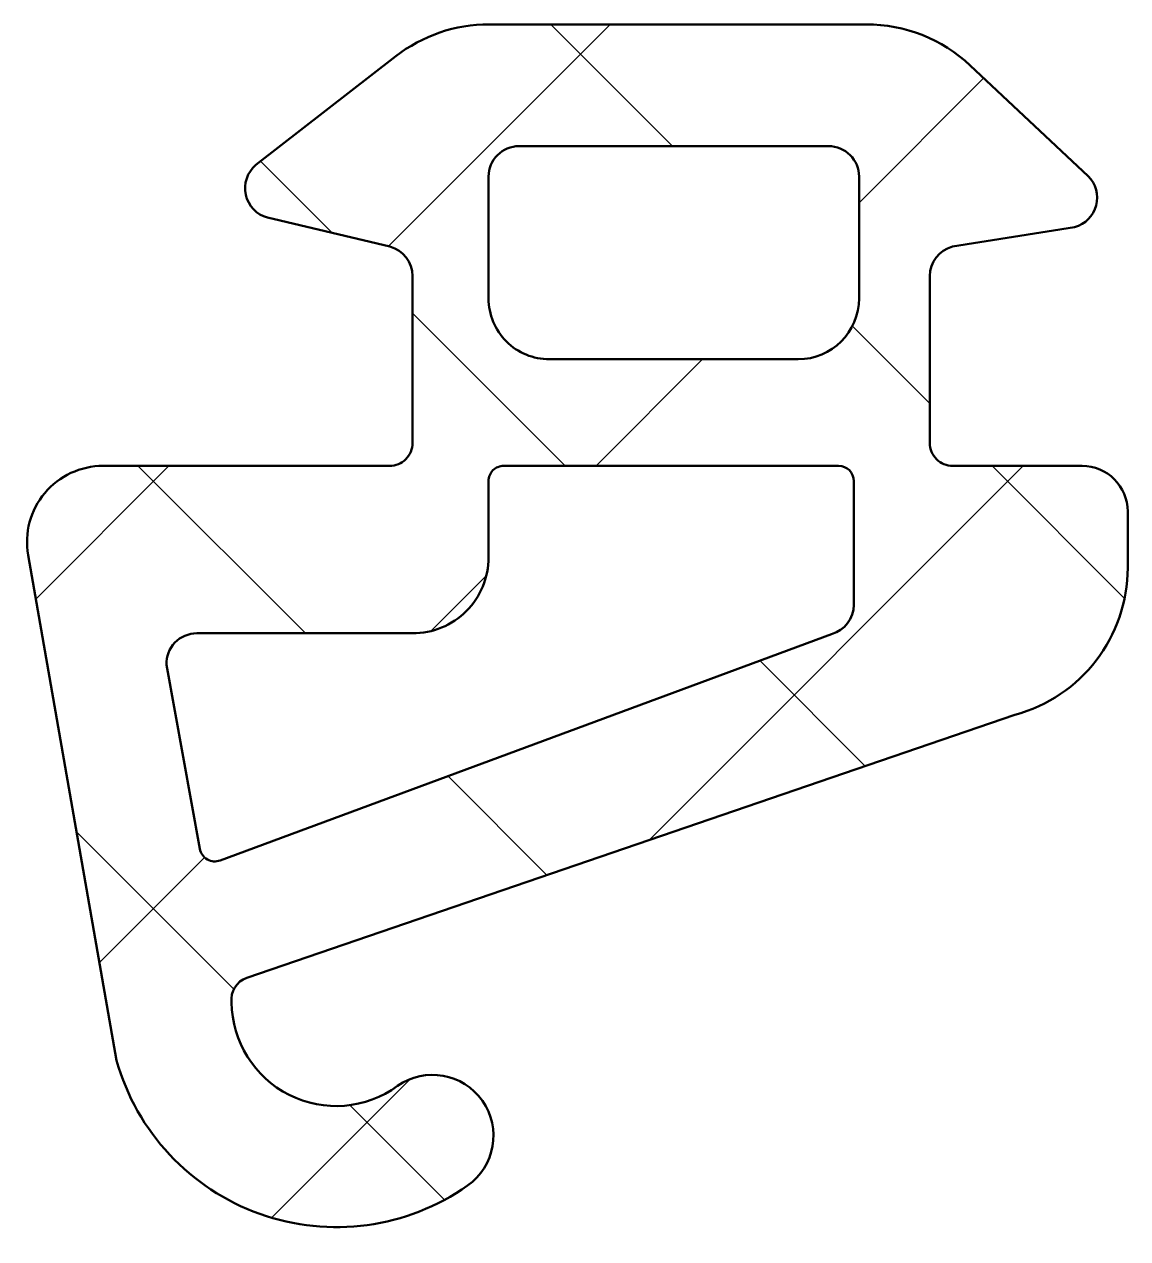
# Model space of a CAD drawing. Extents: x -2.25 to 5, y -6.38 to 1.6.
import ezdxf

# ---------------------------------------------------------------- set-up
doc = ezdxf.new("R2010")
doc.units = 0
for name, color, linetype, lineweight in [('0S-Alu contour', 7, 'Continuous', 50), ('0S-EPDM contour', 22, 'Continuous', 50), ('0S-EPDM hatch', 25, 'Continuous', 25)]:
    doc.layers.add(name, color=color, linetype=linetype, lineweight=lineweight)

# ---------------------------------------------------------------- blocks, each defined once
blk = doc.blocks.new('224310__09B3EAFB_C0F7_4536_B40F_26F96FDDE2EF_')
at = {"layer": '0S-EPDM hatch'}
h = blk.add_hatch(dxfattribs=at)
h.set_pattern_fill('ANSI37', color=256, scale=0.625, angle=90, style=0)
h.set_pattern_definition([(135, (0, 0), (-1.403165018917055, -1.403165018917055), []), (225, (0, 0), (1.403165018917055, -1.403165018917055), [])])
edge = h.paths.add_edge_path()
edge.add_arc((-0.5999889828570114, 0.5234388689226602), 0.2000083409106978, 130.0022937995109, 254.9985025010248)
edge.add_line((-0.65176, 0.330247), (0.151765, 0.139713))
edge.add_ellipse((0.099988590771343, -0.0534806007252669), major_axis=(-0.2000114094590786, 0), ratio=1, start_angle=180.0027502483661, end_angle=254.9971389246185, ccw=False)
edge.add_line((0.2999999999999999, -0.053471), (0.2999999999999996, -1.150021))
edge.add_ellipse((0.1500122599426024, -1.150031259942602), major_axis=(-0.1499877404083139, 0), ratio=1, start_angle=89.99608067027327, end_angle=180.0039193296411, ccw=False)
edge.add_line((0.1500019999999999, -1.300018999999999), (-1.732868637479687, -1.3000108578523))
edge.add_arc((-1.732870799643018, -1.800010857847626), 0.5000000000000006, 89.99975223433302, 189.9335627909226)
edge.add_line((-2.225375021797772, -1.886263922487333), (-1.643986000000001, -5.205989999999999))
edge.add_arc((-0.2000006682997972, -4.7999162235564), 1.49999651668946, 195.7069060017142, 305.0875724443902)
edge.add_arc((0.4323064999999973, -5.7000185), 0.3999981243687276, 305.0880041231065, 485.0880041231065)
edge.add_ellipse((-0.2022153087322443, -4.818719327908558), major_axis=(-0.6860031993157535, 0), ratio=1, start_angle=0.48431755787731845, end_angle=126.1412263957852, ccw=False)
edge.add_ellipse((-0.7390912737749249, -4.804898759563388), major_axis=(-0.1503879568418289, 0), ratio=1, start_angle=-70.9838024004419, end_angle=7.496031648984797, ccw=False)
edge.add_line((-0.7880930000000028, -4.662717999999999), (4.258132999999999, -2.935036000000002))
edge.add_arc((4.000010707673478, -1.968943112493755), 0.9999812923680407, 284.9589611194792, 360.0005221173139)
edge.add_line((4.999991999999999, -1.968934000000003), (5.000003999999999, -1.600029000000001))
edge.add_arc((4.699984272574689, -1.600049727675011), 0.3000197281413238, 0.0039584339282007, 89.9968055071618)
edge.add_line((4.700000999999999, -1.300030000000001), (3.849986, -1.300030000000001))
edge.add_ellipse((3.849973068507969, -1.15004593149203), major_axis=(-0.1499840690654413, 0), ratio=1, start_angle=-0.0049399907596239245, end_angle=90.00493999077162, ccw=False)
edge.add_line((3.699988999999999, -1.150033000000001), (3.700000000000001, -0.0534710000000009))
edge.add_ellipse((3.90001441717465, -0.0534799806564237), major_axis=(-0.2000144173762658, 0), ratio=1, start_angle=285.00233594260175, end_angle=359.99742741679154, ccw=False)
edge.add_line((3.848239, 0.1397169999999985), (4.651611000000001, 0.2688109999999985))
edge.add_arc((4.599886625138307, 0.4619868369240857), 0.1999807863924798, 284.989778561891, 405.0074529476492)
edge.add_line((4.741276, 0.6034129999999972), (3.965405743866187, 1.329931648242689))
edge.add_arc((3.281895209899782, 0.5999909999999988), 0.9999999999999998, 46.88141861813758, 89.99999999999994)
edge.add_line((3.281895209899783, 1.599990999999998), (0.8032618109239212, 1.599991))
edge.add_arc((0.8032618109239223, 0.599991), 1, 90.00000000000006, 127.8278378711406)
edge.add_line((0.1899709229320564, 1.389848130566122), (-0.7285580000000001, 0.6766490000000004))
edge = h.paths.add_edge_path()
edge.add_ellipse((1.000003267876331, 0.5999907321236683), major_axis=(-0.2000002678776712, 0), ratio=1, start_angle=-90.0002097377004, end_angle=0.00020973831959736344, ccw=False)
edge.add_line((1.000004, 0.7999909999999995), (3.034461357780617, 0.7999869999999991))
edge.add_ellipse((3.034465961704409, 0.5999916039703515), major_axis=(-0.1999953960826393, 0), ratio=1, start_angle=179.9995404849371, end_angle=270.00131895737434, ccw=False)
edge.add_line((3.234461357780617, 0.5999899999999986), (3.234461357780617, -0.2000200000000012))
edge.add_ellipse((2.834450296524949, -0.2000109388888481), major_axis=(-0.4000110613582947, 0), ratio=1, start_angle=90.00201407081539, end_angle=179.9987021272927, ccw=False)
edge.add_line((2.834464357780615, -0.6000220000000009), (1.200000999999999, -0.6000220000000004))
edge.add_ellipse((1.199997901049112, -0.2000270988998985), major_axis=(-0.3999949011121063, 0), ratio=1, start_angle=-0.0010168555239147281, end_angle=90.00044389767538, ccw=False)
edge.add_line((0.800003, -0.2000200000000003), (0.8000030000000005, 0.5999899999999996))
edge = h.paths.add_edge_path()
edge.add_arc((0.3022154057879336, -1.90221351364072), 0.4977894073050909, 269.745235181721, 360.1926225182484)
edge.add_line((0.8000019999999993, -1.90054), (0.8000019999999993, -1.400021))
edge.add_ellipse((0.8999857866287246, -1.400006786481589), major_axis=(-0.0999837876390096, 0), ratio=1, start_angle=-90.00871803309491, end_angle=0.008145066727877293, ccw=False)
edge.add_line((0.9000009999999997, -1.300023), (3.100431, -1.300019))
edge.add_ellipse((3.100428396849169, -1.400023603150833), major_axis=(-0.1000046031847126, 0), ratio=1, start_angle=180.001491426976, end_angle=269.99850857309224, ccw=False)
edge.add_line((3.200433000000001, -1.400021000000001), (3.200432999999998, -2.211963000000001))
edge.add_ellipse((3.000426344476783, -2.211954500127688), major_axis=(-0.200006655703829, 0), ratio=1, start_angle=105.6886227683483, end_angle=179.997565046841, ccw=False)
edge.add_line((3.054509999999999, -2.40451), (-0.9636309784619903, -3.891834901955744))
edge.add_ellipse((-0.9983444453271985, -3.798053372760501), major_axis=(-0.1000000000000004, 0), ratio=1, start_angle=10.322251975266624, end_angle=110.3121584613005, ccw=False)
edge.add_line((-1.096725997554885, -3.815971804088916), (-1.317009, -2.606502999999999))
edge.add_ellipse((-1.117118483832341, -2.599994449157733), major_axis=(-0.199996449188078, 0), ratio=1, start_angle=-90.00099806216821, end_angle=1.8649248535268725, ccw=False)
edge.add_line((-1.117115, -2.399997999999998), (0.3000020000000003, -2.399997999999999))
at = {"layer": '0S-Alu contour', "color": 7}
for points in [[(1.000004, 0.7999909999999995), (3.034461357780617, 0.7999869999999991)], [(0.800003, -0.2000200000000003), (0.8000030000000005, 0.5999899999999996)], [(3.234461357780617, 0.5999899999999986), (3.234461357780617, -0.2000200000000012)], [(2.834464357780615, -0.6000220000000009), (1.200000999999999, -0.6000220000000004)], [(0.9000009999999997, -1.300023), (3.100431, -1.300019)], [(0.8000019999999993, -1.90054), (0.8000019999999993, -1.400021)], [(3.200433000000001, -1.400021000000001), (3.200432999999998, -2.211963000000001)], [(-1.117115, -2.399997999999998), (0.3000020000000004, -2.399997999999999)], [(3.054509999999999, -2.40451), (-0.9636309784619903, -3.891834901955744)], [(-1.096725997554885, -3.815971804088916), (-1.317009, -2.606502999999999)]]:
    blk.add_lwpolyline(points, dxfattribs=at)
at = {"layer": '0S-Alu contour', "color": 7, "extrusion": (0, 0, -1)}
for centre, radius, start, end in [((-1.000003267876331, 0.5999907321236683), 0.2000002678776712, 359.9997902616804, 90.00020973770046), ((-3.034465961704409, 0.5999916039703515), 0.1999953960826393, 89.99868104262563, 180.0004595150629), ((-1.199997901049112, -0.2000270988998985), 0.3999949011121063, 269.9995561023246, 0.0010168555238822), ((-2.834450296524949, -0.2000109388888481), 0.4000110613582947, 180.0012978727074, 269.9979859291846), ((-0.8999857866287246, -1.400006786481589), 0.0999837876390096, 359.9918549332721, 90.00871803309491), ((-3.100428396849169, -1.400023603150833), 0.1000046031847126, 90.00149142690776, 179.998508573024), ((-3.000426344476783, -2.211954500127688), 0.200006655703829, 180.0024349531591, 254.3113772316517), ((1.117118483832341, -2.599994449157733), 0.199996449188078, 358.1350751464731, 90.00099806216814), ((0.9983444453271985, -3.798053372760501), 0.1000000000000004, 249.6878415386995, 349.6777480247334)]:
    blk.add_arc(centre, radius, start, end, dxfattribs=at)
at = {"layer": '0S-Alu contour', "color": 7}
blk.add_arc((0.3022154057879336, -1.90221351364072), 0.4977894073050909, 269.745235181721, 0.1926225182484001, dxfattribs=at)
at = {"layer": '0S-EPDM contour', "color": 7}
for points in [[(3.281895209899783, 1.599990999999998), (0.8032618109239212, 1.599991)], [(0.1899709229320564, 1.389848130566122), (-0.7285580000000001, 0.6766490000000004)], [(4.741276, 0.6034129999999972), (3.965405743866187, 1.329931648242689)], [(-0.65176, 0.330247), (0.151765, 0.139713)], [(3.848239, 0.1397169999999985), (4.651611000000001, 0.2688109999999985)], [(0.2999999999999999, -0.053471), (0.2999999999999996, -1.150021)], [(3.699988999999999, -1.150033000000001), (3.700000000000001, -0.0534710000000009)], [(0.1500019999999999, -1.300018999999999), (-1.732868637479687, -1.3000108578523)], [(4.700000999999999, -1.300030000000001), (3.849986, -1.300030000000001)], [(4.999991999999999, -1.968934000000003), (5.000003999999999, -1.600029000000001)], [(-2.225375021797772, -1.886263922487333), (-1.643986000000001, -5.205989999999999)], [(-0.7880930000000028, -4.662717999999999), (4.258132999999999, -2.935036000000002)]]:
    blk.add_lwpolyline(points, dxfattribs=at)
for centre, radius, start, end in [((0.8032618109239223, 0.599991), 1, 90.00000000000006, 127.8278378711406), ((3.281895209899782, 0.5999909999999988), 0.9999999999999998, 46.88141861813758, 89.99999999999994), ((-0.5999889828570114, 0.5234388689226602), 0.2000083409106978, 130.0022937995109, 254.9985025010248), ((4.599886625138307, 0.4619868369240857), 0.1999807863924798, 284.989778561891, 45.00745294764928), ((-1.732870799643018, -1.800010857847626), 0.5000000000000006, 89.99975223433302, 189.9335627909226), ((4.699984272574689, -1.600049727675011), 0.3000197281413238, 0.0039584339282007, 89.9968055071618), ((4.000010707673478, -1.968943112493755), 0.9999812923680407, 284.9589611194792, 0.0005221173138966), ((-0.2000006682997972, -4.7999162235564), 1.49999651668946, 195.7069060017142, 305.0875724443902), ((0.4323064999999973, -5.7000185), 0.3999981243687276, 305.0880041231065, 125.0880041231065)]:
    blk.add_arc(centre, radius, start, end, dxfattribs=at)
at = {"layer": '0S-EPDM contour', "color": 7, "extrusion": (0, 0, -1)}
for centre, radius, start, end in [((-0.099988590771343, -0.0534806007252669), 0.2000114094590786, 105.0028610753815, 179.9972497516339), ((-3.90001441717465, -0.0534799806564237), 0.2000144173762658, 0.0025725832084598, 74.99766405739825), ((-0.1500122599426024, -1.150031259942602), 0.1499877404083139, 179.9960806703589, 270.0039193297267), ((-3.849973068507969, -1.15004593149203), 0.1499840690654413, 269.9950600092284, 0.0049399907595566), ((0.7390912737749249, -4.804898759563388), 0.1503879568418289, 352.5039683510152, 70.98380240044199), ((0.2022153087322443, -4.818719327908558), 0.6860031993157535, 233.8587736042148, 359.5156824421227)]:
    blk.add_arc(centre, radius, start, end, dxfattribs=at)
blk = doc.blocks.new('224310__D4F2D86D_96E7_4150_B174_2517A23A5C7B_')
at = {"layer": '0S-EPDM contour', "color": 7}
blk.add_blockref('224310__09B3EAFB_C0F7_4536_B40F_26F96FDDE2EF_', (0, 0), dxfattribs=at)

msp = doc.modelspace()

# ---------------------------------------------------------------- block references
at = {"layer": '0S-Alu contour', "color": 7}
msp.add_blockref('224310__D4F2D86D_96E7_4150_B174_2517A23A5C7B_', (0, 0), dxfattribs=at)

doc.saveas('drawing.dxf')
